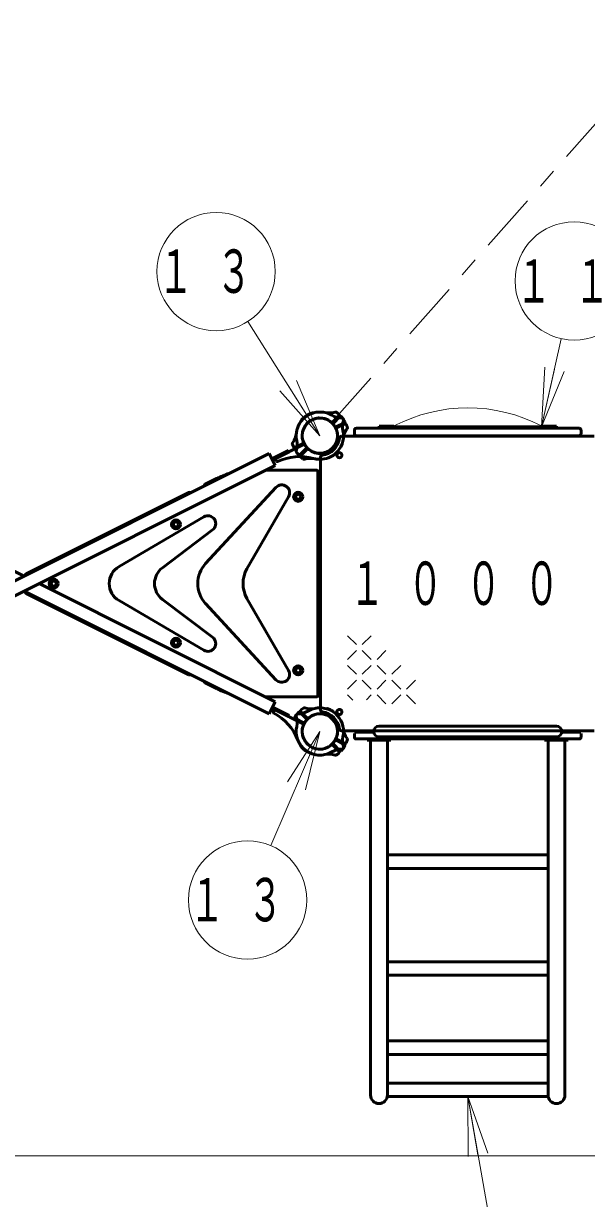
# Model space of a CAD drawing. Units: millimetres on the paper, scale 1:50. Extents: x -385 to 0, y -594 to 267.
# Drawn here: x -168.6 to -140.1, y 162.9 to 222.5 of the extents above; entities that cross this region are included whole.
import ezdxf

# ---------------------------------------------------------------- set-up
doc = ezdxf.new("R2010")
doc.units = ezdxf.units.MM
doc.linetypes.add('USER2', pattern=[6, 3, -1, 1, -1])
doc.layers.add('LY_1', color=140, linetype='Continuous', lineweight=50)
doc.styles.add('ＭＳ ゴシック', font='')
doc.styles.get('ＭＳ ゴシック').set_extended_font_data('MS Gothic')

msp = doc.modelspace()

# ---------------------------------------------------------------- linework, layer by layer
at = {"layer": 'LY_1', "color": 7, "linetype": 'USER2', "lineweight": 13}
msp.add_line((-135.13, 222.496), (-153.605, 201.596), dxfattribs=at)
at = {"layer": 'LY_1', "color": 7, "lineweight": 13}
for p, q in [((-153.605, 201.596), (-157.264, 207.383)), ((-142.365, 202.036), (-141.36, 206.513)), ((-142.365, 202.036), (-142.196, 205.073)), ((-142.365, 202.036), (-141.708, 204.964)), ((-154.786, 204.399), (-153.605, 201.596)), ((-141.22, 204.854), (-142.365, 202.036)), ((-153.605, 201.596), (-155.631, 203.865)), ((-153.605, 201.596), (-155.208, 204.132)), ((-151.753, 190.999), (-152.203, 191.449)), ((-151.003, 191.449), (-151.453, 190.999)), ((-151.753, 190.699), (-152.203, 190.249)), ((-151.003, 190.249), (-151.453, 190.699)), ((-150.253, 190.699), (-150.703, 190.249)), ((-151.753, 189.499), (-152.203, 189.949)), ((-151.003, 189.949), (-151.453, 189.499)), ((-150.253, 189.499), (-150.703, 189.949)), ((-149.503, 189.949), (-149.953, 189.499)), ((-151.753, 189.199), (-152.203, 188.749)), ((-151.003, 188.749), (-151.453, 189.199)), ((-150.253, 189.199), (-150.703, 188.749)), ((-149.503, 188.749), (-149.953, 189.199)), ((-148.753, 189.199), (-149.203, 188.749)), ((-151.936, 188.181), (-152.203, 188.449)), ((-151.003, 188.449), (-151.242, 188.209)), ((-150.253, 187.999), (-150.703, 188.449)), ((-149.503, 188.449), (-149.953, 187.999)), ((-148.753, 187.999), (-149.203, 188.449)), ((-153.605, 186.596), (-156.09, 180.808)), ((-155.248, 184.037), (-153.605, 186.596)), ((-153.605, 186.596), (-154.789, 183.84)), ((-153.605, 186.596), (-154.329, 183.642)), ((-146.077, 165.045), (-146.105, 168.086)), ((-146.105, 168.086), (-145.092, 165.218)), ((-146.105, 168.086), (-145.585, 165.131)), ((-146.105, 168.086), (-145.006, 161.849)), ((-109.266, 165.073), (-341.985, 165.073))]:
    msp.add_line(p, q, dxfattribs=at)
at = {"layer": 'LY_1'}
for p, q in [((-154.3, 202.575), (-154.303, 202.577)), ((-153.955, 202.744), (-153.957, 202.747)), ((-152.963, 202.28), (-152.63, 202.614)), ((-152.631, 202.671), (-152.746, 202.778)), ((-154.583, 202.292), (-154.585, 202.294)), ((-154.313, 202.565), (-154.315, 202.568)), ((-152.921, 202.238), (-152.588, 202.571)), ((-152.78, 202.042), (-152.359, 202.253)), ((-152.753, 201.989), (-152.332, 202.2)), ((-152.53, 202.57), (-152.423, 202.455)), ((-152.341, 202.308), (-152.417, 202.446)), ((-152.278, 202.18), (-152.217, 202.048)), ((-150.605, 202.036), (-150.605, 202.082)), ((-150.605, 202.082), (-149.845, 202.082)), ((-150.605, 201.976), (-150.605, 202.036)), ((-141.605, 202.036), (-150.605, 202.036)), ((-149.845, 202.036), (-149.845, 202.088)), ((-142.365, 202.036), (-142.365, 202.088)), ((-141.605, 202.082), (-142.365, 202.082)), ((-141.605, 201.976), (-141.605, 202.082)), ((-146.105, 201.566), (-152.513, 201.566)), ((-151.855, 201.876), (-151.855, 201.696)), ((-140.455, 201.976), (-151.755, 201.976)), ((-140.455, 201.596), (-151.755, 201.596)), ((-146.105, 201.566), (-139.697, 201.566)), ((-140.355, 201.876), (-140.355, 201.696)), ((-156.034, 200.418), (-155.194, 200.838)), ((-154.43, 201.15), (-155.836, 200.448)), ((-155.165, 200.781), (-155.194, 200.838)), ((-154.933, 201.012), (-154.993, 201.145)), ((-154.457, 201.204), (-154.878, 200.993)), ((-154.289, 200.955), (-154.622, 200.622)), ((-154.247, 200.912), (-154.58, 200.579)), ((-181.342, 188.108), (-156.172, 200.693)), ((-168.605, 194.477), (-181.038, 200.693)), ((-155.868, 200.085), (-156.172, 200.693)), ((-156.006, 200.36), (-155.165, 200.781)), ((-155.853, 200.392), (-155.801, 200.301)), ((-154.68, 200.623), (-154.779, 200.729)), ((-154.579, 200.522), (-154.472, 200.422)), ((-153.575, 194.096), (-153.575, 200.504)), ((-181.038, 187.5), (-155.868, 200.085)), ((-156.345, 199.846), (-153.765, 199.846)), ((-153.705, 199.786), (-153.705, 188.406)), ((-153.705, 199.746), (-153.605, 199.746)), ((-153.605, 188.446), (-153.605, 199.746)), ((-159.428, 199.132), (-158.844, 199.424)), ((-168.507, 194.593), (-160.251, 198.721)), ((-155.835, 198.971), (-159.4, 195.115)), ((-155.195, 198.5), (-157.302, 194.846)), ((-159.487, 197.479), (-163.793, 194.96)), ((-159.045, 196.814), (-161.594, 194.895)), ((-156.172, 187.5), (-168.605, 193.716)), ((-155.868, 188.108), (-167.845, 194.096)), ((-153.575, 194.096), (-153.575, 187.689)), ((-168.507, 193.6), (-160.251, 189.472)), ((-159.487, 190.714), (-163.793, 193.233)), ((-159.045, 191.379), (-161.594, 193.297)), ((-155.835, 189.222), (-159.4, 193.078)), ((-155.195, 189.693), (-157.302, 193.347)), ((-159.428, 189.061), (-158.844, 188.769)), ((-156.345, 188.346), (-153.765, 188.346)), ((-153.705, 188.446), (-153.605, 188.446)), ((-156.172, 187.5), (-155.868, 188.108)), ((-156.034, 187.775), (-155.194, 187.355)), ((-156.006, 187.833), (-155.165, 187.412)), ((-154.457, 186.989), (-155.863, 187.692)), ((-154.579, 187.671), (-154.472, 187.77)), ((-153.255, 187.744), (-153.253, 187.747)), ((-155.917, 187.672), (-155.959, 187.576)), ((-155.194, 187.355), (-155.165, 187.412)), ((-154.869, 187.308), (-154.799, 187.436)), ((-154.43, 187.042), (-154.852, 187.253)), ((-154.68, 187.57), (-154.779, 187.464)), ((-154.289, 187.238), (-154.622, 187.571)), ((-154.247, 187.28), (-154.58, 187.614)), ((-152.897, 187.565), (-152.896, 187.568)), ((-146.105, 186.626), (-152.513, 186.626)), ((-151.855, 186.316), (-151.855, 186.496)), ((-151.845, 186.628), (-150.875, 186.628)), ((-151.845, 186.564), (-151.845, 186.628)), ((-151.845, 186.564), (-150.875, 186.564)), ((-141.605, 186.868), (-150.605, 186.868)), ((-146.105, 186.626), (-139.697, 186.626)), ((-140.365, 186.628), (-141.335, 186.628)), ((-140.365, 186.564), (-141.335, 186.564)), ((-140.365, 186.564), (-140.365, 186.628)), ((-140.355, 186.316), (-140.355, 186.496)), ((-154.583, 185.901), (-154.585, 185.899)), ((-152.963, 185.912), (-152.63, 185.579)), ((-152.921, 185.955), (-152.588, 185.622)), ((-152.78, 186.15), (-152.359, 185.94)), ((-152.753, 186.204), (-152.332, 185.993)), ((-152.278, 186.012), (-152.212, 186.156)), ((-151.755, 186.216), (-140.455, 186.216)), ((-151.205, 186.152), (-151.205, 186.216)), ((-151.205, 186.152), (-150.005, 186.152)), ((-151.032, 168.152), (-151.032, 186.152)), ((-141.605, 186.324), (-150.605, 186.324)), ((-150.178, 168.152), (-150.178, 186.152)), ((-150.005, 186.152), (-150.005, 186.216)), ((-142.205, 186.152), (-142.205, 186.216)), ((-141.005, 186.152), (-142.205, 186.152)), ((-142.032, 168.152), (-142.032, 186.152)), ((-141.178, 168.152), (-141.178, 186.152)), ((-141.005, 186.152), (-141.005, 186.216)), ((-154.3, 185.618), (-154.303, 185.616)), ((-152.631, 185.522), (-152.746, 185.414)), ((-152.53, 185.623), (-152.423, 185.738)), ((-152.341, 185.885), (-152.411, 185.757)), ((-142.032, 180.336), (-150.178, 180.336)), ((-142.032, 179.656), (-150.178, 179.656)), ((-142.032, 174.922), (-150.178, 174.922)), ((-142.032, 174.242), (-150.178, 174.242)), ((-142.032, 170.904), (-150.178, 170.904)), ((-142.032, 170.224), (-150.178, 170.224)), ((-142.032, 168.766), (-150.178, 168.766)), ((-142.032, 168.086), (-150.178, 168.086))]:
    msp.add_line(p, q, dxfattribs=at)
at = {"layer": 'LY_1', "color": 7, "lineweight": 13}
for centre in [(-158.867, 209.919), (-140.702, 209.441), (-157.274, 178.051)]:
    msp.add_circle(centre, 3, dxfattribs=at)
at = {"layer": 'LY_1'}
for centre, radius in [((-153.605, 201.596), 0.891), ((-152.615, 200.606), 0.13), ((-154.705, 198.496), 0.23), ((-154.705, 198.496), 0.13), ((-160.905, 197.096), 0.23), ((-160.905, 197.096), 0.13), ((-167.105, 194.096), 0.23), ((-167.105, 194.096), 0.13), ((-160.905, 191.096), 0.23), ((-160.905, 191.096), 0.13), ((-154.705, 189.696), 0.23), ((-154.705, 189.696), 0.13), ((-152.615, 187.586), 0.13), ((-153.605, 186.596), 0.891)]:
    msp.add_circle(centre, radius, dxfattribs=at)
for centre, radius, start, end in [((-153.605, 201.596), 1.2, 116.56505, 173.83786), ((-153.605, 201.596), 1.22, 126.37307, 135), ((-153.605, 201.596), 1.2, 77.72719, 135), ((-154.317, 202.563), 0.02, 45, 126.37307), ((-154.297, 202.577), 0.02, 125.19198, 206.56505), ((-153.605, 201.596), 1.22, 116.56505, 125.19198), ((-153.605, 201.596), 1.22, 107.93812, 116.56505), ((-153.605, 201.596), 1.2, 59.29225, 116.56505), ((-153.975, 202.738), 0.02, 26.56505, 107.93812), ((-153.137, 203.746), 1, 257.72719, 287.54116), ((-152.482, 203.488), 1, 239.29225, 269.10621), ((-152.806, 202.697), 0.1, 47, 107.54116), ((-152.659, 202.642), 0.04, 315, 47), ((-152.56, 202.543), 0.04, 43, 135), ((-153.605, 201.596), 1.2, 135, 192.27281), ((-154.571, 202.308), 0.02, 143.62693, 225), ((-153.605, 201.596), 1.22, 135, 143.62693), ((-153.605, 201.596), 0.9, 116.56505, 202.29439), ((-153.605, 201.596), 0.9, 135, 220.72934), ((-153.605, 201.596), 0.9, 49.27066, 135), ((-153.605, 201.596), 0.9, 30.83571, 116.56505), ((-152.992, 202.309), 0.04, 229.27066, 315), ((-153.605, 201.596), 0.9, 315, 40.72934), ((-152.893, 202.21), 0.04, 135, 220.72934), ((-152.798, 202.078), 0.04, 210.83571, 296.56505), ((-152.735, 201.953), 0.04, 116.56505, 202.29439), ((-152.499, 202.388), 0.1, 28.56505, 89.10621), ((-151.455, 202.064), 1, 162.45884, 192.27281), ((-152.504, 202.396), 0.1, 342.45884, 43), ((-152.377, 202.289), 0.04, 296.56505, 28.56505), ((-152.314, 202.164), 0.04, 24.56505, 116.56505), ((-152.308, 202.006), 0.1, 324.02389, 24.56505), ((-152.308, 202.006), 0.1, 324.02389, 24.56505), ((-155.792, 201.833), 1, 324.02389, 353.83786), ((-153.605, 201.596), 1, 276.78718, 353.21282), ((-153.605, 201.596), 0.9, 296.56505, 22.29439), ((-153.605, 201.596), 1.2, 296.56505, 353.83786), ((-152.513, 201.466), 0.1, 90, 173.21282), ((-153.605, 201.596), 1.2, 358.56746, 12.27281), ((-151.418, 201.36), 1, 144.02389, 173.83786), ((-151.755, 201.876), 0.1, 90, 180), ((-151.755, 201.696), 0.1, 180, 270), ((-140.455, 201.876), 0.1, 0, 90), ((-140.455, 201.696), 0.1, 270, 0), ((-154.902, 201.186), 0.1, 144.02389, 204.56505), ((-154.896, 201.029), 0.04, 204.56505, 296.56505), ((-154.706, 200.797), 0.1, 162.45884, 223), ((-155.755, 201.129), 1, 342.45884, 12.27281), ((-154.475, 201.24), 0.04, 296.56505, 22.29439), ((-154.412, 201.115), 0.04, 30.83571, 116.56505), ((-153.605, 201.596), 0.9, 210.83571, 296.56505), ((-154.317, 200.983), 0.04, 315, 40.72934), ((-154.218, 200.884), 0.04, 49.27066, 135), ((-153.605, 201.596), 0.9, 229.27066, 315), ((-155.818, 200.412), 0.04, 116.56505, 209.56505), ((-155.766, 200.321), 0.04, 209.56505, 295.4809), ((-154.63, 197.937), 2.6, 74.34781, 115.4809), ((-154.651, 200.65), 0.04, 223, 315), ((-154.552, 200.551), 0.04, 135, 227), ((-154.404, 200.496), 0.1, 227, 287.54116), ((-154.073, 199.447), 1, 77.72719, 107.54116), ((-153.605, 201.596), 1.2, 254.34781, 296.56505), ((-153.605, 201.596), 1.2, 257.72719, 271.43254), ((-153.475, 200.504), 0.1, 96.78718, 180), ((-157.055, 195.846), 4, 106.62868, 116.56505), ((-153.765, 199.786), 0.06, 0, 90), ((-159.401, 199.078), 0.06, 116.56505, 206.56505), ((-155.541, 198.7), 0.4, 330.02024, 137.25207), ((-160.224, 198.667), 0.06, 26.56505, 116.56505), ((-159.285, 197.134), 0.4, 306.9596, 120.33152), ((-163.288, 194.096), 1, 120.33152, 239.66848), ((-160.993, 194.096), 1, 126.9596, 180), ((-158.298, 194.096), 1.5, 137.25207, 222.74793), ((-156.003, 194.096), 1.5, 150.02024, 209.97976), ((-168.48, 194.539), 0.06, 116.56505, 206.56505), ((-168.48, 193.654), 0.06, 153.43495, 243.43495), ((-160.993, 194.096), 1, 180, 233.0404), ((-159.285, 191.059), 0.4, 239.66848, 53.0404), ((-160.224, 189.526), 0.06, 243.43495, 333.43495), ((-155.541, 189.493), 0.4, 222.74793, 29.97976), ((-159.401, 189.114), 0.06, 153.43495, 243.43495), ((-157.055, 192.346), 4, 243.43495, 253.37132), ((-153.765, 188.406), 0.06, 270, 0), ((-155.88, 187.656), 0.04, 63.43495, 156.43495), ((-154.404, 187.697), 0.1, 72.45884, 133), ((-154.073, 188.746), 1, 252.45884, 282.27281), ((-153.605, 186.596), 1.2, 63.43495, 120.70775), ((-153.605, 186.596), 1.2, 88.56746, 102.27281), ((-153.475, 187.689), 0.1, 180, 263.21282), ((-153.236, 187.738), 0.02, 72.06188, 153.43495), ((-153.605, 186.596), 1.22, 63.43495, 72.06188), ((-153.605, 186.596), 1.22, 54.80802, 63.43495), ((-155.922, 187.56), 0.04, 156.43495, 242.3508), ((-157.148, 185.221), 2.6, 21.21771, 62.3508), ((-154.834, 187.289), 0.04, 151.43495, 243.43495), ((-154.706, 187.396), 0.1, 137, 197.54116), ((-155.755, 187.064), 1, 347.72719, 17.54116), ((-154.711, 187.388), 0.1, 90.89379, 151.43495), ((-154.729, 188.488), 1, 270.89379, 300.70775), ((-154.651, 187.543), 0.04, 45, 137), ((-154.552, 187.642), 0.04, 133, 225), ((-153.605, 186.596), 0.9, 139.27066, 225), ((-153.605, 186.596), 0.9, 63.43495, 149.16429), ((-154.317, 187.21), 0.04, 319.27066, 45), ((-154.218, 187.309), 0.04, 225, 310.72934), ((-153.605, 186.596), 0.9, 45, 130.72934), ((-153.605, 186.596), 1, 6.78718, 83.21282), ((-153.605, 186.596), 0.9, 337.70561, 63.43495), ((-153.605, 186.596), 1.2, 6.16214, 63.43495), ((-153.605, 186.596), 0.9, 319.27066, 45), ((-152.914, 187.577), 0.02, 333.43495, 54.80802), ((-153.605, 186.596), 1.2, 167.72719, 225), ((-153.605, 186.596), 0.9, 157.70561, 243.43495), ((-154.475, 186.953), 0.04, 337.70561, 63.43495), ((-154.412, 187.078), 0.04, 243.43495, 329.16429), ((-152.513, 186.726), 0.1, 186.78718, 270), ((-153.605, 186.596), 1.2, 347.72719, 1.43254), ((-151.418, 186.833), 1, 186.16214, 215.97611), ((-150.605, 186.596), 0.272, 90, 270), ((-141.605, 186.596), 0.272, 270, 90), ((-153.605, 186.596), 1.2, 201.21771, 243.43495), ((-154.571, 185.885), 0.02, 135, 216.37307), ((-153.605, 186.596), 0.9, 225, 310.72934), ((-153.605, 186.596), 0.9, 243.43495, 329.16429), ((-152.992, 185.884), 0.04, 45, 130.72934), ((-152.893, 185.983), 0.04, 139.27066, 225), ((-152.798, 186.115), 0.04, 63.43495, 149.16429), ((-152.735, 186.24), 0.04, 157.70561, 243.43495), ((-151.455, 186.129), 1, 167.72719, 197.54116), ((-152.377, 185.904), 0.04, 331.43495, 63.43495), ((-152.314, 186.029), 0.04, 243.43495, 335.43495), ((-152.308, 186.186), 0.1, 335.43495, 35.97611), ((-151.755, 186.316), 0.1, 180, 270), ((-140.455, 186.316), 0.1, 270, 0), ((-153.605, 186.596), 1.22, 216.37307, 225), ((-153.605, 186.596), 1.22, 225, 233.62693), ((-153.605, 186.596), 1.2, 225, 282.27281), ((-154.317, 185.63), 0.02, 233.62693, 315), ((-153.605, 186.596), 1.2, 243.43495, 300.70775), ((-153.137, 184.447), 1, 72.45884, 102.27281), ((-152.482, 184.705), 1, 90.89379, 120.70775), ((-152.806, 185.496), 0.1, 252.45884, 313), ((-152.659, 185.551), 0.04, 313, 45), ((-152.56, 185.65), 0.04, 225, 317), ((-152.499, 185.805), 0.1, 270.89379, 331.43495), ((-152.499, 185.805), 0.1, 270.89379, 331.43495), ((-152.504, 185.797), 0.1, 317, 17.54116), ((-150.605, 168.152), 0.427, 180, 0), ((-141.605, 168.152), 0.427, 180, 0)]:
    msp.add_arc(centre, radius, start, end, dxfattribs=at)
at = {"layer": 'LY_1', "color": 7, "lineweight": 13}
msp.add_arc((-146.105, 194.964), 8.046, 62.30096, 117.69904, dxfattribs=at)

# ---------------------------------------------------------------- texts
at = {"layer": 'LY_1', "color": 7, "char_height": 2.199, "style": 'ＭＳ ゴシック'}
for s, insert, attachment_point in [('\\T1.64;\\W0.6;１３', (-158.867, 209.919), 5), ('\\T1.64;\\W0.6;１１', (-140.702, 209.441), 5), ('\\T1.64;\\W0.6;１０００', (-152.105, 194.096), 4), ('\\T1.64;\\W0.6;１３', (-157.274, 178.051), 5)]:
    msp.add_mtext(s, dxfattribs=dict(at, insert=insert, attachment_point=attachment_point))

doc.saveas('drawing.dxf')
